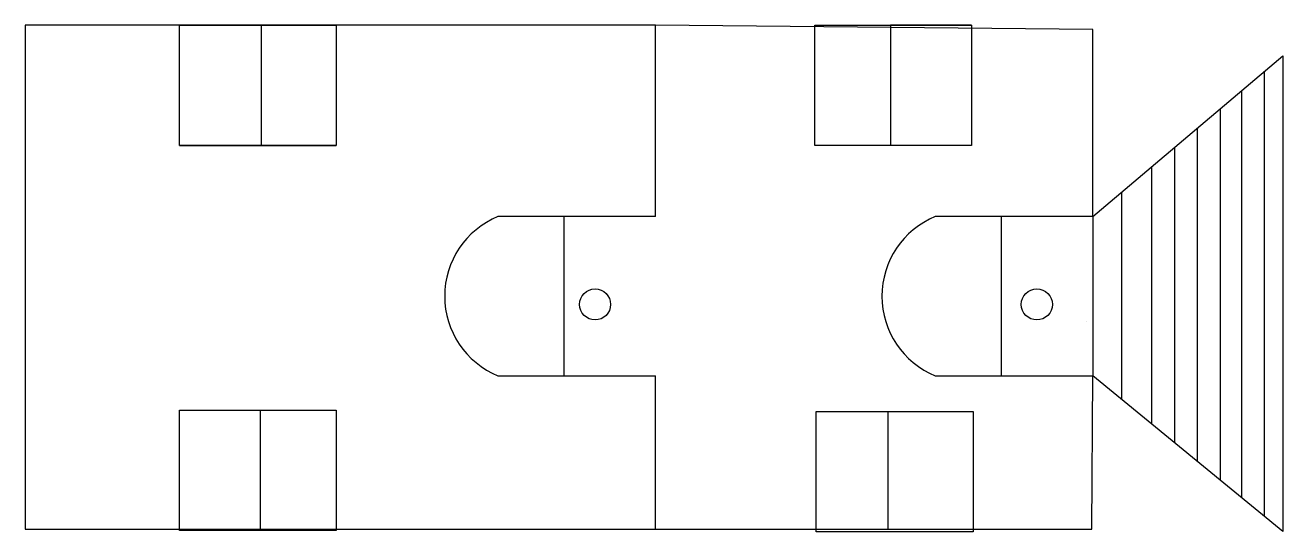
# Model space of a CAD drawing. Header units: millimetres. Extents: x 1245 to 11219, y 1227 to 5250.
import ezdxf

# ---------------------------------------------------------------- set-up
doc = ezdxf.new("R2010")
doc.units = ezdxf.units.MM
for name, color, linetype in [('Doors', 1, 'Continuous'), ('Stairs', 8, 'Continuous'), ('Windows', 5, 'Continuous')]:
    doc.layers.add(name, color=color, linetype=linetype)

msp = doc.modelspace()

# ---------------------------------------------------------------- linework, layer by layer
for p, q in [((9713.3, 5214.2), (6245.3, 5249.8)), ((9713.3, 3730.1), (9713.3, 5214.2)), ((9713.3, 3730.1), (9713.3, 2465.9)), ((9659, 2898.7), (9659, 2898.7)), ((9705.2, 1249.8), (9713.3, 2465.9)), ((6245.3, 1249.8), (6245.3, 1249.8)), ((6245.3, 1249.8), (9705.2, 1249.8))]:
    msp.add_line(p, q)
at = {"color": 1}
for p, q in [((5005.2, 3730.1), (5005.2, 3730.1)), ((8473.2, 3730.1), (8473.2, 3730.1))]:
    msp.add_line(p, q, dxfattribs=at)
msp.add_lwpolyline([(6245.3, 3730.1), (6245.3, 5249.8), (1245.3, 5249.8), (1245.3, 1249.8), (6245.3, 1249.8), (6245.3, 2465.9)])
for centre in [(5765, 3032.6), (9268.6, 3032.6)]:
    msp.add_circle(centre, 123.1)
at = {"layer": 'Doors'}
for p, q in [((5005.2, 3730.1), (4995, 3730.1)), ((5517.5, 3730.1), (5517.5, 2465.9)), ((8473.2, 3730.1), (8462.9, 3730.1)), ((8985.5, 3730.1), (8985.5, 2465.9))]:
    msp.add_line(p, q, dxfattribs=at)
at = {"layer": 'Doors', "color": 1}
for p, q in [((5478.3, 3730.1), (5005.2, 3730.1)), ((6245.3, 3730.1), (5478.3, 3730.1)), ((8946.2, 3730.1), (8473.2, 3730.1)), ((9713.3, 3730.1), (8946.2, 3730.1)), ((4995, 2465.9), (6245.3, 2465.9)), ((8462.9, 2465.9), (9713.3, 2465.9))]:
    msp.add_line(p, q, dxfattribs=at)
for centre in [(5256.2, 3098), (8724.2, 3098)]:
    msp.add_arc(centre, 683.9, 112.45802, 247.54198, dxfattribs=at)
at = {"layer": 'Stairs'}
for p, q in [((9713.3, 3730.1), (11219.5, 5005.5)), ((11219.5, 5005.5), (11219.5, 1229.1)), ((11072.4, 4881), (11072.4, 1349.9)), ((10891.4, 4727.7), (10891.4, 1498.6)), ((10721.7, 4584), (10721.7, 1637.9)), ((10540.7, 4430.7), (10540.7, 1786.5)), ((10359.7, 4277.5), (10359.7, 1935.2)), ((10178.7, 4124.2), (10178.7, 2083.8)), ((9941.1, 3923), (9941.1, 2278.9)), ((11219.5, 1229.1), (9713.3, 2465.9))]:
    msp.add_line(p, q, dxfattribs=at)
at = {"layer": 'Windows'}
for p, q in [((3119.4, 4294.6), (3119.4, 5249.8)), ((8751.2, 5249.8), (8108.4, 5249.8)), ((8108.4, 5249.8), (8108.4, 4294.6)), ((3108.1, 2194.2), (3108.1, 1239)), ((8085.8, 2182.4), (8085.8, 1249.8))]:
    msp.add_line(p, q, dxfattribs=at)
for points in [[(2470.4, 4294.6), (2470.4, 5249.8), (3713.1, 5249.8), (3713.1, 4294.6)], [(7508.5, 4294.6), (7508.5, 5249.8), (8751.2, 5249.8), (8751.2, 4294.6)], [(7508.5, 4294.6), (7508.5, 5249.8), (8751.2, 5249.8), (8751.2, 4294.6)], [(2470.4, 4294.6), (2470.4, 4294.6), (3713.1, 4294.6), (3713.1, 4294.6)], [(2470.4, 1239), (2470.4, 2194.2), (3713.1, 2194.2), (3713.1, 1239)], [(7519.7, 1227.2), (7519.7, 2182.4), (8762.4, 2182.4), (8762.4, 1227.2)], [(7519.7, 1227.2), (7519.7, 2182.4), (8762.4, 2182.4), (8762.4, 1227.2)]]:
    msp.add_lwpolyline(points, close=True, dxfattribs=at)

doc.saveas('drawing.dxf')
